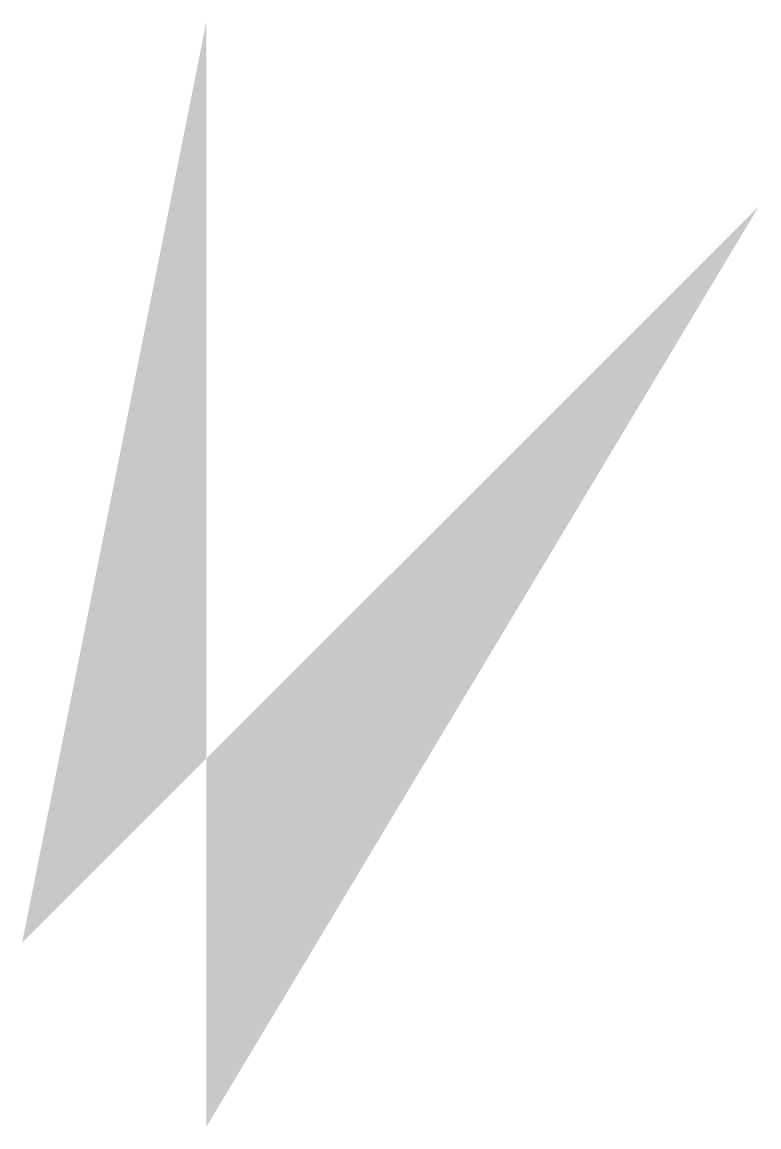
# Model space of a CAD drawing. Extents: x 0 to 4, y 0 to 6.
import ezdxf

# ---------------------------------------------------------------- set-up
doc = ezdxf.new("R2010")
doc.units = 0
doc.layers.get('0').update_dxf_attribs({"linetype": 'CONTINUOUS'})

msp = doc.modelspace()

# ---------------------------------------------------------------- linework, layer by layer
at = {"color": 0}
msp.add_solid([(0, 1), (1, 6), (4, 5), (1, 0)], dxfattribs=at)

doc.saveas('drawing.dxf')
